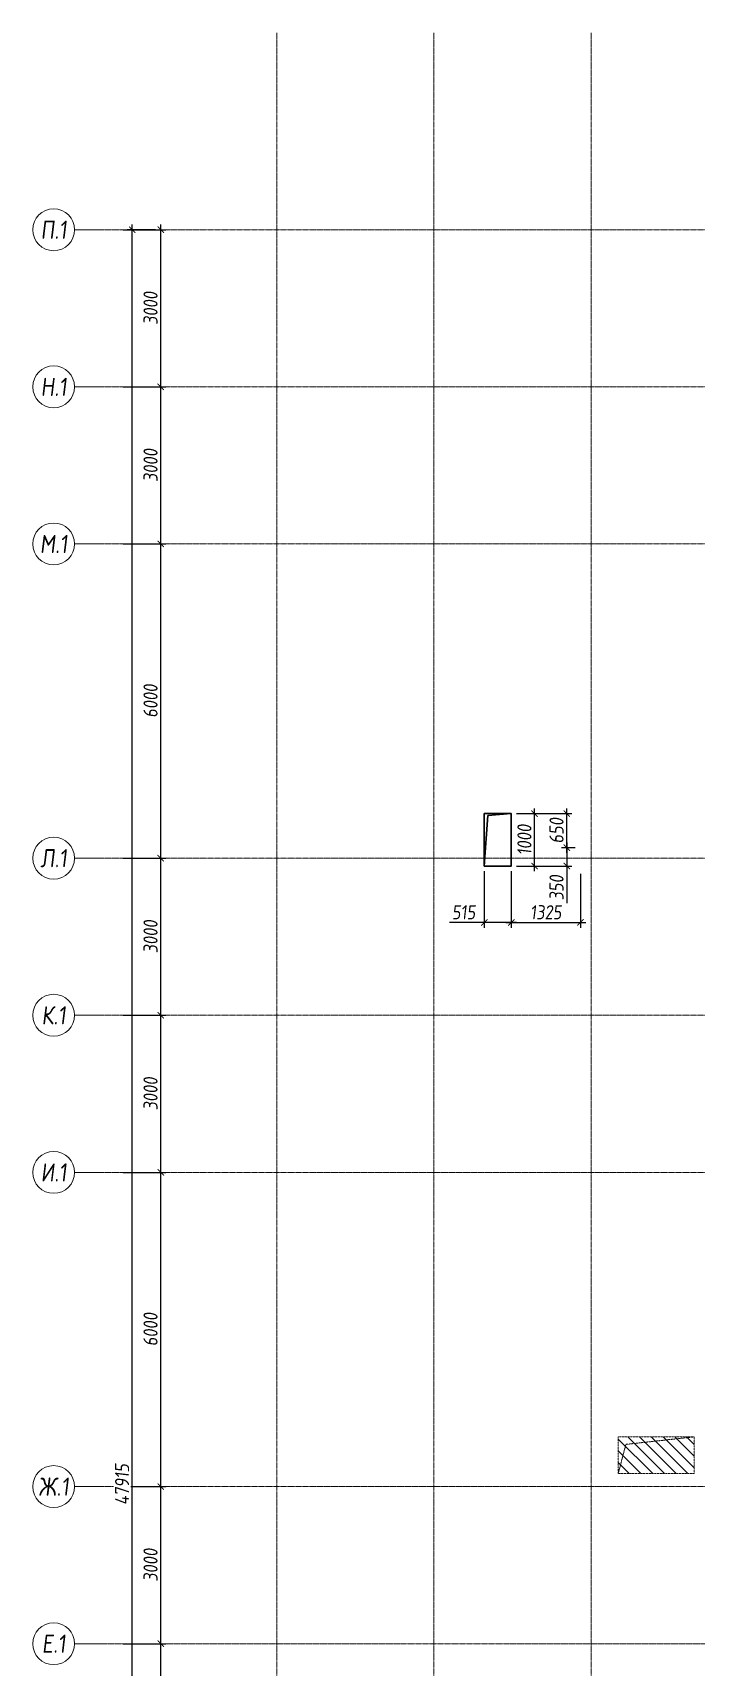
# Model space of a CAD drawing. Header units: millimetres. Extents: x -233751 to 529254, y -907864 to 285890.
# Drawn here: x -222891 to -210224, y -96850 to -65637 of the extents above; entities that cross this region are included whole.
import ezdxf
from ezdxf.enums import TextEntityAlignment as Align

# ---------------------------------------------------------------- set-up
doc = ezdxf.new("R2010")
doc.units = ezdxf.units.MM
doc.linetypes.add('ADSK_Штриховая_ш2 п1', pattern=[3, 2, -1])
doc.linetypes.add('осевая', pattern=[2, 1.25, -0.25, 0.25, -0.25])
doc.layers.get('0').update_dxf_attribs({"lineweight": 30})
doc.layers.get('Defpoints').update_dxf_attribs({"lineweight": 0})
for name, color, linetype, lineweight in [('КР_Новые отверстия', 5, 'Continuous', 30), ('КР_Оси', 7, 'Continuous', 5), ('КР_Размеры отверстия', 7, 'Continuous', 5), ('КР_Сущ отверстия', 6, 'Continuous', 15)]:
    doc.layers.add(name, color=color, linetype=linetype, lineweight=lineweight)
doc.styles.add('ISOCPEUR', font='isocpeur.ttf', dxfattribs={"width": 0.85, "oblique": 7})
doc.dimstyles.new('R_100', dxfattribs={"dimtxt": 270, "dimasz": 120, "dimexe": 100, "dimexo": 100, "dimgap": 60, "dimtad": 1, "dimdec": 0, "dimrnd": 5, "dimzin": 0, "dimdsep": 46, "dimtxsty": 'ISOCPEUR', "dimblk": 'ARCHTICK', "dimcen": 0, "dimdle": 100, "dimclrd": 256, "dimclre": 256, "dimclrt": 256, "dimadec": 0, "dimazin": 0, "dimtfac": 2, "dimtdec": 0, "dimtmove": 0, "dimatfit": 3, "dimfxl": 1, "dimtvp": 3, "dimtfill": 1, "dimtolj": 1, "dimtzin": 0, "dimarcsym": 0})

# ---------------------------------------------------------------- blocks, each defined once
blk = doc.blocks.new('*U2184')
at = {"color": 0, "linetype": 'Continuous', "lineweight": -2}
blk.add_line((-35117, 0), (-35617, 0), dxfattribs=at)
at = {"color": 0, "linetype": 'ByBlock', "lineweight": -2, "ltscale": 10}
blk.add_line((0, 0), (-35117, 0), dxfattribs=at)
at = {"color": 0, "linetype": 'Continuous', "lineweight": -2}
blk.add_circle((-36017, 0), 400, dxfattribs=at)
at = {"color": 0, "linetype": 'Continuous', "lineweight": -2, "style": 'ISOCPEUR', "oblique": 7, "width": 0.856383}
blk.add_text('Е.1', height=347.4, dxfattribs=at).set_placement((-36017, 0), align=Align.MIDDLE_CENTER)
blk = doc.blocks.new('*U2185')
at = {"color": 0, "linetype": 'Continuous', "lineweight": -2}
blk.add_line((-71487, 0), (-71987, 0), dxfattribs=at)
at = {"color": 0, "linetype": 'ByBlock', "lineweight": -2, "ltscale": 10}
blk.add_line((0, 0), (-71487, 0), dxfattribs=at)
at = {"color": 0, "linetype": 'Continuous', "lineweight": -2}
blk.add_circle((-72387, 0), 400, dxfattribs=at)
at = {"color": 0, "linetype": 'Continuous', "lineweight": -2, "style": 'ISOCPEUR', "oblique": 7, "width": 0.856383}
blk.add_text('Ж.1', height=347.4, dxfattribs=at).set_placement((-72387, 0), align=Align.MIDDLE_CENTER)
blk = doc.blocks.new('*U2186')
at = {"color": 0, "linetype": 'Continuous', "lineweight": -2}
blk.add_line((-71487, 0), (-71987, 0), dxfattribs=at)
at = {"color": 0, "linetype": 'ByBlock', "lineweight": -2, "ltscale": 10}
blk.add_line((0, 0), (-71487, 0), dxfattribs=at)
at = {"color": 0, "linetype": 'Continuous', "lineweight": -2}
blk.add_circle((-72387, 0), 400, dxfattribs=at)
at = {"color": 0, "linetype": 'Continuous', "lineweight": -2, "style": 'ISOCPEUR', "oblique": 7, "width": 0.856383}
blk.add_text('И.1', height=347.4, dxfattribs=at).set_placement((-72387, 0), align=Align.MIDDLE_CENTER)
blk = doc.blocks.new('*U2187')
at = {"color": 0, "linetype": 'Continuous', "lineweight": -2}
blk.add_line((-71487, 0), (-71987, 0), dxfattribs=at)
at = {"color": 0, "linetype": 'ByBlock', "lineweight": -2, "ltscale": 10}
blk.add_line((0, 0), (-71487, 0), dxfattribs=at)
at = {"color": 0, "linetype": 'Continuous', "lineweight": -2}
blk.add_circle((-72387, 0), 400, dxfattribs=at)
at = {"color": 0, "linetype": 'Continuous', "lineweight": -2, "style": 'ISOCPEUR', "oblique": 7, "width": 0.856383}
blk.add_text('К.1', height=347.4, dxfattribs=at).set_placement((-72387, 0), align=Align.MIDDLE_CENTER)
blk = doc.blocks.new('*U2188')
at = {"color": 0, "linetype": 'Continuous', "lineweight": -2}
blk.add_line((-71487, 0), (-71987, 0), dxfattribs=at)
at = {"color": 0, "linetype": 'ByBlock', "lineweight": -2, "ltscale": 10}
blk.add_line((0, 0), (-71487, 0), dxfattribs=at)
at = {"color": 0, "linetype": 'Continuous', "lineweight": -2}
blk.add_circle((-72387, 0), 400, dxfattribs=at)
at = {"color": 0, "linetype": 'Continuous', "lineweight": -2, "style": 'ISOCPEUR', "oblique": 7, "width": 0.856383}
blk.add_text('Л.1', height=347.4, dxfattribs=at).set_placement((-72387, 0), align=Align.MIDDLE_CENTER)
blk = doc.blocks.new('*U2189')
at = {"color": 0, "linetype": 'Continuous', "lineweight": -2}
blk.add_line((-71487, 0), (-71987, 0), dxfattribs=at)
at = {"color": 0, "linetype": 'ByBlock', "lineweight": -2, "ltscale": 10}
blk.add_line((0, 0), (-71487, 0), dxfattribs=at)
at = {"color": 0, "linetype": 'Continuous', "lineweight": -2}
blk.add_circle((-72387, 0), 400, dxfattribs=at)
at = {"color": 0, "linetype": 'Continuous', "lineweight": -2, "style": 'ISOCPEUR', "oblique": 7, "width": 0.856383}
blk.add_text('М.1', height=347.4, dxfattribs=at).set_placement((-72387, 0), align=Align.MIDDLE_CENTER)
blk = doc.blocks.new('*U2190')
at = {"color": 0, "linetype": 'Continuous', "lineweight": -2}
blk.add_line((-71487, 0), (-71987, 0), dxfattribs=at)
at = {"color": 0, "linetype": 'ByBlock', "lineweight": -2, "ltscale": 10}
blk.add_line((0, 0), (-71487, 0), dxfattribs=at)
at = {"color": 0, "linetype": 'Continuous', "lineweight": -2}
blk.add_circle((-72387, 0), 400, dxfattribs=at)
at = {"color": 0, "linetype": 'Continuous', "lineweight": -2, "style": 'ISOCPEUR', "oblique": 7, "width": 0.856383}
blk.add_text('Н.1', height=347.4, dxfattribs=at).set_placement((-72387, 0), align=Align.MIDDLE_CENTER)
blk = doc.blocks.new('*U2191')
at = {"color": 0, "linetype": 'Continuous', "lineweight": -2}
blk.add_line((-71487, 0), (-71987, 0), dxfattribs=at)
at = {"color": 0, "linetype": 'ByBlock', "lineweight": -2, "ltscale": 10}
blk.add_line((0, 0), (-71487, 0), dxfattribs=at)
at = {"color": 0, "linetype": 'Continuous', "lineweight": -2}
blk.add_circle((-72387, 0), 400, dxfattribs=at)
at = {"color": 0, "linetype": 'Continuous', "lineweight": -2, "style": 'ISOCPEUR', "oblique": 7, "width": 0.856383}
blk.add_text('П.1', height=347.4, dxfattribs=at).set_placement((-72387, 0), align=Align.MIDDLE_CENTER)
blk = doc.blocks.new('*U2192')
at = {"color": 0, "linetype": 'ByBlock', "lineweight": -2, "ltscale": 10}
blk.add_line((0, 0), (0, -53278), dxfattribs=at)
blk = doc.blocks.new('*U2193')
at = {"color": 0, "linetype": 'ByBlock', "lineweight": -2, "ltscale": 10}
blk.add_line((0, 0), (0, -53278), dxfattribs=at)
blk = doc.blocks.new('*U2194')
at = {"color": 0, "linetype": 'ByBlock', "lineweight": -2, "ltscale": 10}
blk.add_line((0, 0), (0, -53278), dxfattribs=at)
blk = doc.blocks.new('_ArchTick')
at = {"color": 0, "linetype": 'ByBlock', "const_width": 0.15}
blk.add_lwpolyline([(-0.5, -0.5), (0.5, 0.5)], dxfattribs=at)
blk = doc.blocks.new('*D852')
at = {"layer": 'Defpoints', "color": 0, "transparency": 16777216}
for p in [(-221266, -96399), (-220447, -96399), (-221266, -99399)]:
    blk.add_point(p, dxfattribs=at)
at = {"layer": 'КР_Оси', "lineweight": -2, "transparency": 16777216}
for p, q in [((-221166, -96399), (-220347, -96399)), ((-220447, -99499), (-220447, -96299)), ((-221166, -99399), (-220347, -99399))]:
    blk.add_line(p, q, dxfattribs=at)
at = {"layer": 'КР_Оси', "lineweight": -2, "transparency": 16777216, "xscale": 120, "yscale": 120, "zscale": 120}
for p, rotation in [((-220447, -96399), 90), ((-220447, -99399), 270)]:
    blk.add_blockref('_ArchTick', p, dxfattribs=dict(at, rotation=rotation))
at = {"layer": 'КР_Оси', "transparency": 16777216, "insert": (-220642, -97899), "char_height": 270, "attachment_point": 5, "rotation": 90, "style": 'ISOCPEUR', "bg_fill": 3, "box_fill_scale": 1.1, "bg_fill_color": 256, "bg_fill_true_color": 13158600, "bg_fill_transparency": 0}
blk.add_mtext('\\A1;3000', dxfattribs=at)
blk = doc.blocks.new('*D853')
at = {"layer": 'Defpoints', "color": 0, "transparency": 16777216}
for p in [(-221266, -93399), (-220447, -93399), (-221266, -96399)]:
    blk.add_point(p, dxfattribs=at)
at = {"layer": 'КР_Оси', "lineweight": -2, "transparency": 16777216}
for p, q in [((-220447, -96499), (-220447, -93299)), ((-221166, -93399), (-220347, -93399)), ((-221166, -96399), (-220347, -96399))]:
    blk.add_line(p, q, dxfattribs=at)
at = {"layer": 'КР_Оси', "lineweight": -2, "transparency": 16777216, "xscale": 120, "yscale": 120, "zscale": 120}
for p, rotation in [((-220447, -93399), 90), ((-220447, -96399), 270)]:
    blk.add_blockref('_ArchTick', p, dxfattribs=dict(at, rotation=rotation))
at = {"layer": 'КР_Оси', "transparency": 16777216, "insert": (-220642, -94899), "char_height": 270, "attachment_point": 5, "rotation": 90, "style": 'ISOCPEUR', "bg_fill": 3, "box_fill_scale": 1.1, "bg_fill_color": 256, "bg_fill_true_color": 13158600, "bg_fill_transparency": 0}
blk.add_mtext('\\A1;3000', dxfattribs=at)
blk = doc.blocks.new('*D854')
at = {"layer": 'Defpoints', "color": 0, "transparency": 16777216}
for p in [(-221266, -87399), (-220447, -87399), (-221266, -93399)]:
    blk.add_point(p, dxfattribs=at)
at = {"layer": 'КР_Оси', "lineweight": -2, "transparency": 16777216}
for p, q in [((-220447, -93499), (-220447, -87299)), ((-221166, -87399), (-220347, -87399)), ((-221166, -93399), (-220347, -93399))]:
    blk.add_line(p, q, dxfattribs=at)
at = {"layer": 'КР_Оси', "lineweight": -2, "transparency": 16777216, "xscale": 120, "yscale": 120, "zscale": 120}
for p, rotation in [((-220447, -87399), 90), ((-220447, -93399), 270)]:
    blk.add_blockref('_ArchTick', p, dxfattribs=dict(at, rotation=rotation))
at = {"layer": 'КР_Оси', "transparency": 16777216, "insert": (-220642, -90399), "char_height": 270, "attachment_point": 5, "rotation": 90, "style": 'ISOCPEUR', "bg_fill": 3, "box_fill_scale": 1.1, "bg_fill_color": 256, "bg_fill_true_color": 13158600, "bg_fill_transparency": 0}
blk.add_mtext('\\A1;6000', dxfattribs=at)
blk = doc.blocks.new('*D855')
at = {"layer": 'Defpoints', "color": 0, "transparency": 16777216}
for p in [(-221266, -84399), (-220447, -84399), (-221266, -87399)]:
    blk.add_point(p, dxfattribs=at)
at = {"layer": 'КР_Оси', "lineweight": -2, "transparency": 16777216}
for p, q in [((-221166, -84399), (-220347, -84399)), ((-220447, -87499), (-220447, -84299)), ((-221166, -87399), (-220347, -87399))]:
    blk.add_line(p, q, dxfattribs=at)
at = {"layer": 'КР_Оси', "lineweight": -2, "transparency": 16777216, "xscale": 120, "yscale": 120, "zscale": 120}
for p, rotation in [((-220447, -84399), 90), ((-220447, -87399), 270)]:
    blk.add_blockref('_ArchTick', p, dxfattribs=dict(at, rotation=rotation))
at = {"layer": 'КР_Оси', "transparency": 16777216, "insert": (-220642, -85899), "char_height": 270, "attachment_point": 5, "rotation": 90, "style": 'ISOCPEUR', "bg_fill": 3, "box_fill_scale": 1.1, "bg_fill_color": 256, "bg_fill_true_color": 13158600, "bg_fill_transparency": 0}
blk.add_mtext('\\A1;3000', dxfattribs=at)
blk = doc.blocks.new('*D856')
at = {"layer": 'Defpoints', "color": 0, "transparency": 16777216}
for p in [(-221266, -81399), (-220447, -81399), (-221266, -84399)]:
    blk.add_point(p, dxfattribs=at)
at = {"layer": 'КР_Оси', "lineweight": -2, "transparency": 16777216}
for p, q in [((-221166, -81399), (-220347, -81399)), ((-220447, -84499), (-220447, -81299)), ((-221166, -84399), (-220347, -84399))]:
    blk.add_line(p, q, dxfattribs=at)
at = {"layer": 'КР_Оси', "lineweight": -2, "transparency": 16777216, "xscale": 120, "yscale": 120, "zscale": 120}
for p, rotation in [((-220447, -81399), 90), ((-220447, -84399), 270)]:
    blk.add_blockref('_ArchTick', p, dxfattribs=dict(at, rotation=rotation))
at = {"layer": 'КР_Оси', "transparency": 16777216, "insert": (-220642, -82899), "char_height": 270, "attachment_point": 5, "rotation": 90, "style": 'ISOCPEUR', "bg_fill": 3, "box_fill_scale": 1.1, "bg_fill_color": 256, "bg_fill_true_color": 13158600, "bg_fill_transparency": 0}
blk.add_mtext('\\A1;3000', dxfattribs=at)
blk = doc.blocks.new('*D857')
at = {"layer": 'Defpoints', "color": 0, "transparency": 16777216}
for p in [(-221266, -75399), (-220447, -75399), (-221266, -81399)]:
    blk.add_point(p, dxfattribs=at)
at = {"layer": 'КР_Оси', "lineweight": -2, "transparency": 16777216}
for p, q in [((-221166, -75399), (-220347, -75399)), ((-220447, -81499), (-220447, -75299)), ((-221166, -81399), (-220347, -81399))]:
    blk.add_line(p, q, dxfattribs=at)
at = {"layer": 'КР_Оси', "lineweight": -2, "transparency": 16777216, "xscale": 120, "yscale": 120, "zscale": 120}
for p, rotation in [((-220447, -75399), 90), ((-220447, -81399), 270)]:
    blk.add_blockref('_ArchTick', p, dxfattribs=dict(at, rotation=rotation))
at = {"layer": 'КР_Оси', "transparency": 16777216, "insert": (-220642, -78399), "char_height": 270, "attachment_point": 5, "rotation": 90, "style": 'ISOCPEUR', "bg_fill": 3, "box_fill_scale": 1.1, "bg_fill_color": 256, "bg_fill_true_color": 13158600, "bg_fill_transparency": 0}
blk.add_mtext('\\A1;6000', dxfattribs=at)
blk = doc.blocks.new('*D858')
at = {"layer": 'Defpoints', "color": 0, "transparency": 16777216}
for p in [(-221266, -72399), (-220447, -72399), (-221266, -75399)]:
    blk.add_point(p, dxfattribs=at)
at = {"layer": 'КР_Оси', "lineweight": -2, "transparency": 16777216}
for p, q in [((-221166, -72399), (-220347, -72399)), ((-220447, -75499), (-220447, -72299)), ((-221166, -75399), (-220347, -75399))]:
    blk.add_line(p, q, dxfattribs=at)
at = {"layer": 'КР_Оси', "lineweight": -2, "transparency": 16777216, "xscale": 120, "yscale": 120, "zscale": 120}
for p, rotation in [((-220447, -72399), 90), ((-220447, -75399), 270)]:
    blk.add_blockref('_ArchTick', p, dxfattribs=dict(at, rotation=rotation))
at = {"layer": 'КР_Оси', "transparency": 16777216, "insert": (-220642, -73899), "char_height": 270, "attachment_point": 5, "rotation": 90, "style": 'ISOCPEUR', "bg_fill": 3, "box_fill_scale": 1.1, "bg_fill_color": 256, "bg_fill_true_color": 13158600, "bg_fill_transparency": 0}
blk.add_mtext('\\A1;3000', dxfattribs=at)
blk = doc.blocks.new('*D859')
at = {"layer": 'Defpoints', "color": 0, "transparency": 16777216}
for p in [(-221266, -69399), (-220447, -69399), (-221266, -72399)]:
    blk.add_point(p, dxfattribs=at)
at = {"layer": 'КР_Оси', "lineweight": -2, "transparency": 16777216}
for p, q in [((-221166, -69399), (-220347, -69399)), ((-220447, -72499), (-220447, -69299)), ((-221166, -72399), (-220347, -72399))]:
    blk.add_line(p, q, dxfattribs=at)
at = {"layer": 'КР_Оси', "lineweight": -2, "transparency": 16777216, "xscale": 120, "yscale": 120, "zscale": 120}
for p, rotation in [((-220447, -69399), 90), ((-220447, -72399), 270)]:
    blk.add_blockref('_ArchTick', p, dxfattribs=dict(at, rotation=rotation))
at = {"layer": 'КР_Оси', "transparency": 16777216, "insert": (-220642, -70899), "char_height": 270, "attachment_point": 5, "rotation": 90, "style": 'ISOCPEUR', "bg_fill": 3, "box_fill_scale": 1.1, "bg_fill_color": 256, "bg_fill_true_color": 13158600, "bg_fill_transparency": 0}
blk.add_mtext('\\A1;3000', dxfattribs=at)
blk = doc.blocks.new('*D860')
at = {"layer": 'Defpoints', "color": 0, "transparency": 16777216}
for p in [(-220990, -69399), (-220447, -69399), (-221197, -117314)]:
    blk.add_point(p, dxfattribs=at)
at = {"layer": 'КР_Оси', "lineweight": -2, "transparency": 16777216}
for p, q in [((-220547, -69399), (-221090, -69399)), ((-220990, -117414), (-220990, -69299)), ((-221097, -117314), (-220890, -117314))]:
    blk.add_line(p, q, dxfattribs=at)
at = {"layer": 'КР_Оси', "lineweight": -2, "transparency": 16777216, "xscale": 120, "yscale": 120, "zscale": 120}
for p, rotation in [((-220990, -69399), 90), ((-220990, -117314), 270)]:
    blk.add_blockref('_ArchTick', p, dxfattribs=dict(at, rotation=rotation))
at = {"layer": 'КР_Оси', "transparency": 16777216, "insert": (-221185, -93357), "char_height": 270, "attachment_point": 5, "rotation": 90, "style": 'ISOCPEUR', "bg_fill": 3, "box_fill_scale": 1.1, "bg_fill_color": 256, "bg_fill_true_color": 13158600, "bg_fill_transparency": 0}
blk.add_mtext('\\A1;47915', dxfattribs=at)
blk = doc.blocks.new('*D1222')
at = {"layer": 'Defpoints', "color": 0, "transparency": 16777216}
for p in [(-214272, -81550), (-213757, -81550)]:
    blk.add_point(p, dxfattribs=at)
at = {"layer": 'КР_Размеры отверстия', "lineweight": -2, "transparency": 16777216}
for p, q in [((-214272, -81650), (-214272, -82727)), ((-213757, -81650), (-213757, -82727)), ((-214272, -82627), (-214935, -82627)), ((-213657, -82627), (-214272, -82627))]:
    blk.add_line(p, q, dxfattribs=at)
at = {"layer": 'КР_Размеры отверстия', "lineweight": -2, "transparency": 16777216, "xscale": 120, "yscale": 120, "zscale": 120, "rotation": 180}
blk.add_blockref('_ArchTick', (-214272, -82627), dxfattribs=at)
at = {"layer": 'КР_Размеры отверстия', "lineweight": -2, "transparency": 16777216, "xscale": 120, "yscale": 120, "zscale": 120}
blk.add_blockref('_ArchTick', (-213757, -82627), dxfattribs=at)
at = {"layer": 'КР_Размеры отверстия', "transparency": 16777216, "insert": (-214664, -82432), "char_height": 270, "attachment_point": 5, "style": 'ISOCPEUR', "bg_fill": 3, "box_fill_scale": 1.1, "bg_fill_color": 256, "bg_fill_true_color": 13158600, "bg_fill_transparency": 0}
blk.add_mtext('\\A1;515', dxfattribs=at)
at = {"layer": 'Defpoints', "color": 0, "transparency": 16777216}
blk.add_point((-214272, -82627), dxfattribs=at)
blk = doc.blocks.new('*D1223')
at = {"layer": 'Defpoints', "color": 0, "transparency": 16777216}
for p in [(-213757, -81550), (-212434, -81599), (-212434, -82627)]:
    blk.add_point(p, dxfattribs=at)
at = {"layer": 'КР_Размеры отверстия', "lineweight": -2, "transparency": 16777216}
for p, q in [((-213757, -81650), (-213757, -82727)), ((-212434, -81699), (-212434, -82727)), ((-213857, -82627), (-212334, -82627))]:
    blk.add_line(p, q, dxfattribs=at)
at = {"layer": 'КР_Размеры отверстия', "lineweight": -2, "transparency": 16777216, "xscale": 120, "yscale": 120, "zscale": 120, "rotation": 180}
blk.add_blockref('_ArchTick', (-213757, -82627), dxfattribs=at)
at = {"layer": 'КР_Размеры отверстия', "lineweight": -2, "transparency": 16777216, "xscale": 120, "yscale": 120, "zscale": 120}
blk.add_blockref('_ArchTick', (-212434, -82627), dxfattribs=at)
at = {"layer": 'КР_Размеры отверстия', "transparency": 16777216, "insert": (-213095, -82432), "char_height": 270, "attachment_point": 5, "style": 'ISOCPEUR', "bg_fill": 3, "box_fill_scale": 1.1, "bg_fill_color": 256, "bg_fill_true_color": 13158600, "bg_fill_transparency": 0}
blk.add_mtext('\\A1;1325', dxfattribs=at)
blk = doc.blocks.new('*D1224')
at = {"layer": 'Defpoints', "color": 0, "transparency": 16777216}
for p in [(-213757, -80549), (-213310, -80549), (-213757, -81550)]:
    blk.add_point(p, dxfattribs=at)
at = {"layer": 'КР_Размеры отверстия', "lineweight": -2, "transparency": 16777216}
for p, q in [((-213310, -81650), (-213310, -80449)), ((-213657, -80549), (-213210, -80549)), ((-213657, -81550), (-213210, -81550))]:
    blk.add_line(p, q, dxfattribs=at)
at = {"layer": 'КР_Размеры отверстия', "lineweight": -2, "transparency": 16777216, "xscale": 120, "yscale": 120, "zscale": 120}
for p, rotation in [((-213310, -80549), 90), ((-213310, -81550), 270)]:
    blk.add_blockref('_ArchTick', p, dxfattribs=dict(at, rotation=rotation))
at = {"layer": 'КР_Размеры отверстия', "transparency": 16777216, "insert": (-213505, -81050), "char_height": 270, "attachment_point": 5, "rotation": 90, "style": 'ISOCPEUR', "bg_fill": 3, "box_fill_scale": 1.1, "bg_fill_color": 256, "bg_fill_true_color": 13158600, "bg_fill_transparency": 0}
blk.add_mtext('\\A1;1000', dxfattribs=at)
blk = doc.blocks.new('*D1225')
at = {"layer": 'Defpoints', "color": 0, "transparency": 16777216}
for p in [(-213757, -80549), (-212434, -81199)]:
    blk.add_point(p, dxfattribs=at)
at = {"layer": 'КР_Размеры отверстия', "lineweight": -2, "transparency": 16777216}
for p, q in [((-212697, -81299), (-212697, -80449)), ((-213657, -80549), (-212597, -80549)), ((-212534, -81199), (-212797, -81199))]:
    blk.add_line(p, q, dxfattribs=at)
at = {"layer": 'КР_Размеры отверстия', "lineweight": -2, "transparency": 16777216, "xscale": 120, "yscale": 120, "zscale": 120}
for p, rotation in [((-212697, -80549), 90), ((-212697, -81199), 270)]:
    blk.add_blockref('_ArchTick', p, dxfattribs=dict(at, rotation=rotation))
at = {"layer": 'КР_Размеры отверстия', "transparency": 16777216, "insert": (-212892, -80874), "char_height": 270, "attachment_point": 5, "rotation": 90, "style": 'ISOCPEUR', "bg_fill": 3, "box_fill_scale": 1.1, "bg_fill_color": 256, "bg_fill_true_color": 13158600, "bg_fill_transparency": 0}
blk.add_mtext('\\A1;650', dxfattribs=at)
at = {"layer": 'Defpoints', "color": 0, "transparency": 16777216}
blk.add_point((-212697, -80549), dxfattribs=at)
blk = doc.blocks.new('*D1197')
at = {"layer": 'Defpoints', "color": 0, "transparency": 16777216}
for p in [(-212434, -81199), (-213757, -81550)]:
    blk.add_point(p, dxfattribs=at)
at = {"layer": 'КР_Размеры отверстия', "lineweight": -2, "transparency": 16777216}
for p, q in [((-212697, -81099), (-212697, -81550)), ((-212534, -81199), (-212797, -81199)), ((-213657, -81550), (-212597, -81550)), ((-212697, -81550), (-212697, -82259))]:
    blk.add_line(p, q, dxfattribs=at)
at = {"layer": 'КР_Размеры отверстия', "lineweight": -2, "transparency": 16777216, "xscale": 120, "yscale": 120, "zscale": 120}
for p, rotation in [((-212697, -81199), 90), ((-212697, -81550), 270)]:
    blk.add_blockref('_ArchTick', p, dxfattribs=dict(at, rotation=rotation))
at = {"layer": 'КР_Размеры отверстия', "transparency": 16777216, "insert": (-212892, -81964), "char_height": 270, "attachment_point": 5, "rotation": 90, "style": 'ISOCPEUR', "bg_fill": 3, "box_fill_scale": 1.1, "bg_fill_color": 256, "bg_fill_true_color": 13158600, "bg_fill_transparency": 0}
blk.add_mtext('\\A1;350', dxfattribs=at)
at = {"layer": 'Defpoints', "color": 0, "transparency": 16777216}
blk.add_point((-212697, -81550), dxfattribs=at)

msp = doc.modelspace()

# ---------------------------------------------------------------- hatches: boundary and pattern name
at = {"layer": 'КР_Сущ отверстия'}
h = msp.add_hatch(dxfattribs=at)
h.set_pattern_fill('ANSI31', scale=50, angle=90)
h.paths.add_polyline_path([(-210264, -92449.3), (-211714, -92449.3), (-211714, -93149.3), (-210264, -93149.3)])

# ---------------------------------------------------------------- linework, layer by layer
at = {"layer": 'КР_Новые отверстия'}
msp.add_lwpolyline([(-214272, -80549.4), (-213756.7, -80549.4), (-213756.7, -81549.3), (-214272, -81549.3)], close=True, dxfattribs=at)
msp.add_lwpolyline([(-214272, -81549.3), (-214201.7, -80587.5), (-213756.7, -80549.4)], dxfattribs=at)
at = {"layer": 'КР_Сущ отверстия', "linetype": 'ADSK_Штриховая_ш2 п1'}
msp.add_lwpolyline([(-211714, -92449.3), (-210264, -92449.3), (-210264, -93149.3), (-211714, -93149.3)], close=True, dxfattribs=at)
msp.add_lwpolyline([(-211714, -93149.3), (-211568.5, -92593.3), (-210264, -92449.3)], dxfattribs=at)

# ---------------------------------------------------------------- block references
at = {"layer": 'КР_Оси', "linetype": 'осевая'}
for name, p in [('*U2192', (-218232.7, -65636.9)), ('*U2193', (-215232.7, -65636.9)), ('*U2194', (-212232.7, -65636.9)), ('*U2191', (-150104.3, -69399.3)), ('*U2190', (-150104.3, -72399.3)), ('*U2189', (-150104.3, -75399.3)), ('*U2188', (-150104.3, -81399.3)), ('*U2187', (-150104.3, -84399.3)), ('*U2186', (-150104.3, -87399.3)), ('*U2185', (-150104.3, -93399.3)), ('*U2184', (-186473.8, -96399.3))]:
    msp.add_blockref(name, p, dxfattribs=at)

# ---------------------------------------------------------------- next in the draw order: dimensions: what is measured, and where the dimension line sits
at = {"layer": 'КР_Оси'}
dim = msp.add_linear_dim(base=(-220446.6, -96399.3), p1=(-221266, -99399.3), p2=(-221266, -96399.3), angle=90, dimstyle='R_100', override={"dimpost": '\\X'}, dxfattribs=at)
dim.commit()
dim.dimension.update_dxf_attribs({"geometry": '*D852', "text_midpoint": (-220641.6, -97899.3)})
at = {"layer": 'КР_Размеры отверстия'}
dim = msp.add_linear_dim(base=(-214272, -82627), p1=(-213756.7, -81549.6), p2=(-214272, -81549.6), dimstyle='R_100', override={"dimpost": '\\X'}, dxfattribs=at)
dim.commit()
dim.dimension.update_dxf_attribs({"geometry": '*D1222', "text_midpoint": (-214663.7, -82432)})

# ---------------------------------------------------------------- next in the draw order: dimensions: what is measured, and where the dimension line sits
at = {"layer": 'КР_Оси'}
dim = msp.add_linear_dim(base=(-220446.6, -93399.3), p1=(-221266, -96399.3), p2=(-221266, -93399.3), angle=90, dimstyle='R_100', override={"dimpost": '\\X'}, dxfattribs=at)
dim.commit()
dim.dimension.update_dxf_attribs({"geometry": '*D853', "text_midpoint": (-220641.6, -94899.3)})
at = {"layer": 'КР_Размеры отверстия'}
dim = msp.add_linear_dim(base=(-212433.9, -82627), p1=(-213756.7, -81549.6), p2=(-212433.9, -81599.3), dimstyle='R_100', override={"dimpost": '\\X'}, dxfattribs=at)
dim.commit()
dim.dimension.update_dxf_attribs({"geometry": '*D1223', "text_midpoint": (-213095.3, -82432)})

# ---------------------------------------------------------------- next in the draw order: dimensions: what is measured, and where the dimension line sits
at = {"layer": 'КР_Оси'}
dim = msp.add_linear_dim(base=(-220446.6, -87399.3), p1=(-221266, -93399.3), p2=(-221266, -87399.3), angle=90, dimstyle='R_100', override={"dimpost": '\\X'}, dxfattribs=at)
dim.commit()
dim.dimension.update_dxf_attribs({"geometry": '*D854', "text_midpoint": (-220641.6, -90399.3)})
at = {"layer": 'КР_Размеры отверстия'}
dim = msp.add_linear_dim(base=(-213309.7, -80549.4), p1=(-213756.7, -81549.6), p2=(-213756.7, -80549.4), angle=90, dimstyle='R_100', override={"dimpost": '\\X'}, dxfattribs=at)
dim.commit()
dim.dimension.update_dxf_attribs({"geometry": '*D1224', "text_midpoint": (-213504.7, -81049.5)})

# ---------------------------------------------------------------- next in the draw order: dimensions: what is measured, and where the dimension line sits
at = {"layer": 'КР_Оси'}
dim = msp.add_linear_dim(base=(-220446.6, -84399.3), p1=(-221266, -87399.3), p2=(-221266, -84399.3), angle=90, dimstyle='R_100', override={"dimpost": '\\X'}, dxfattribs=at)
dim.commit()
dim.dimension.update_dxf_attribs({"geometry": '*D855', "text_midpoint": (-220641.6, -85899.3)})
at = {"layer": 'КР_Размеры отверстия'}
dim = msp.add_linear_dim(base=(-212697.2, -80549.4), p1=(-212433.9, -81199.3), p2=(-213756.7, -80549.4), angle=90, dimstyle='R_100', override={"dimpost": '\\X'}, dxfattribs=at)
dim.commit()
dim.dimension.update_dxf_attribs({"geometry": '*D1225', "text_midpoint": (-212892.2, -80874.3)})

# ---------------------------------------------------------------- next in the draw order: dimensions: what is measured, and where the dimension line sits
at = {"layer": 'КР_Оси'}
dim = msp.add_linear_dim(base=(-220446.6, -81399.3), p1=(-221266, -84399.3), p2=(-221266, -81399.3), angle=90, dimstyle='R_100', override={"dimpost": '\\X'}, dxfattribs=at)
dim.commit()
dim.dimension.update_dxf_attribs({"geometry": '*D856', "text_midpoint": (-220641.6, -82899.3)})
at = {"layer": 'КР_Размеры отверстия'}
dim = msp.add_linear_dim(base=(-212697.2, -81549.6), p1=(-212433.9, -81199.3), p2=(-213756.7, -81549.6), angle=90, dimstyle='R_100', override={"dimpost": '\\X'}, dxfattribs=at)
dim.commit()
dim.dimension.update_dxf_attribs({"geometry": '*D1197', "text_midpoint": (-212892.2, -81964.2)})

# ---------------------------------------------------------------- next in the draw order: dimensions: what is measured, and where the dimension line sits
at = {"layer": 'КР_Оси'}
dim = msp.add_linear_dim(base=(-220446.6, -75399.3), p1=(-221266, -81399.3), p2=(-221266, -75399.3), angle=90, dimstyle='R_100', override={"dimpost": '\\X'}, dxfattribs=at)
dim.commit()
dim.dimension.update_dxf_attribs({"geometry": '*D857', "text_midpoint": (-220641.6, -78399.3)})

# ---------------------------------------------------------------- next in the draw order: dimensions: what is measured, and where the dimension line sits
dim = msp.add_linear_dim(base=(-220446.6, -72399.3), p1=(-221266, -75399.3), p2=(-221266, -72399.3), angle=90, dimstyle='R_100', override={"dimpost": '\\X'}, dxfattribs=at)
dim.commit()
dim.dimension.update_dxf_attribs({"geometry": '*D858', "text_midpoint": (-220641.6, -73899.3)})

# ---------------------------------------------------------------- next in the draw order: dimensions: what is measured, and where the dimension line sits
dim = msp.add_linear_dim(base=(-220446.6, -69399.3), p1=(-221266, -72399.3), p2=(-221266, -69399.3), angle=90, dimstyle='R_100', override={"dimpost": '\\X'}, dxfattribs=at)
dim.commit()
dim.dimension.update_dxf_attribs({"geometry": '*D859', "text_midpoint": (-220641.6, -70899.3)})

# ---------------------------------------------------------------- next in the draw order: dimensions: what is measured, and where the dimension line sits
dim = msp.add_linear_dim(base=(-220989.9, -69399.3), p1=(-221196.6, -117314.3), p2=(-220446.6, -69399.3), angle=90, dimstyle='R_100', override={"dimpost": '\\X'}, dxfattribs=at)
dim.commit()
dim.dimension.update_dxf_attribs({"geometry": '*D860', "text_midpoint": (-221184.9, -93356.8)})

doc.saveas('drawing.dxf')
